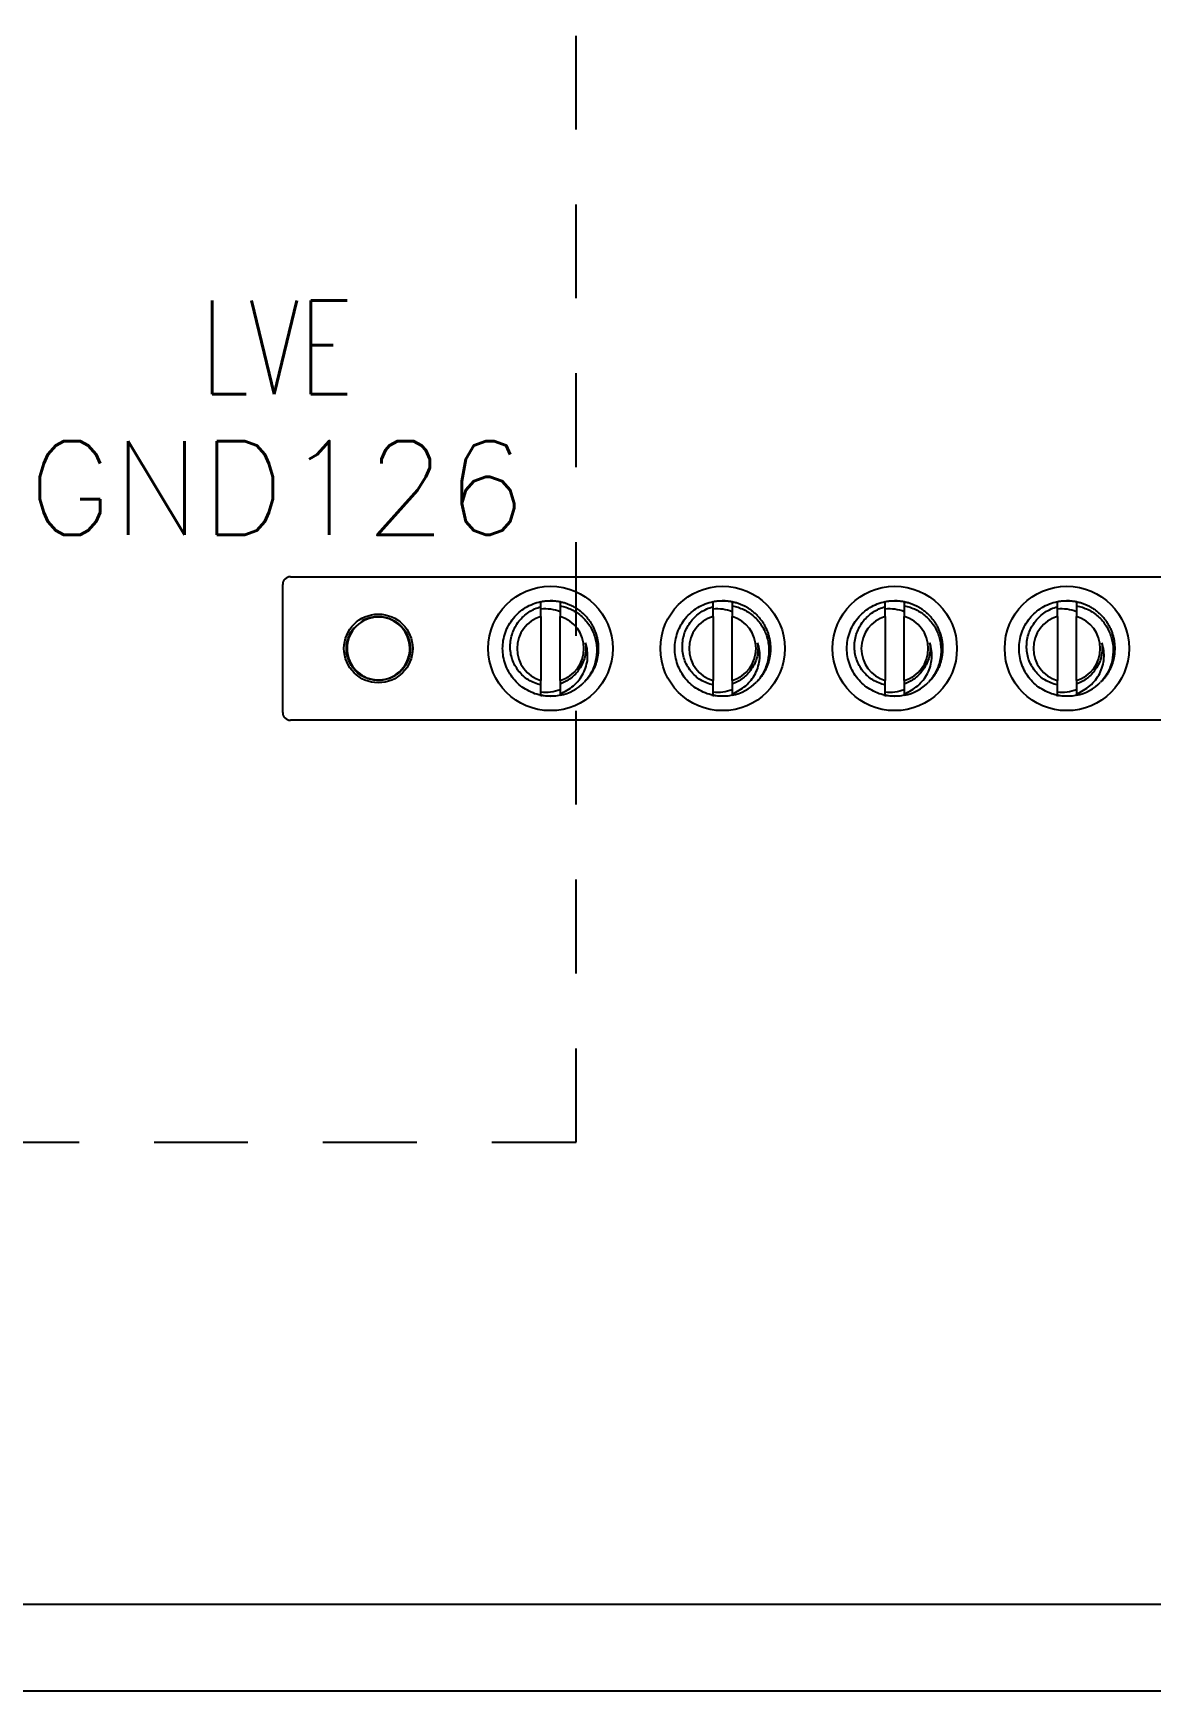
# Model space of a CAD drawing. Header units: inches. Extents: x 0 to 34.2, y 0 to 22.
# Drawn here: x 5.839 to 7.329, y -0.044 to 2.166 of the extents above; entities that cross this region are included whole.
import ezdxf
from ezdxf.enums import TextEntityAlignment as Align

# ---------------------------------------------------------------- set-up
doc = ezdxf.new("R2010")
doc.units = ezdxf.units.IN
doc.header["$MEASUREMENT"] = 0
doc.linetypes.add('HIDDEN2', pattern=[0.1875, 0.125, -0.0625])
doc.linetypes.add('SLD-Solid', pattern=[0])
for name, color, linetype in [('GRN_6AWG', 3, 'Continuous'), ('LOC', 8, 'Continuous'), ('SYMS', 7, 'Continuous'), ('TAGS', 1, 'Continuous')]:
    doc.layers.add(name, color=color, linetype=linetype)
doc.styles.add('Fields', font='simplex.shx', dxfattribs={"height": 0.185})
doc.styles.add('WD', font='romans.shx', dxfattribs={"height": 0.185})

# ---------------------------------------------------------------- blocks, each defined once
blk = doc.blocks.new('RG_Master_Ver_4_2_2')
at = {"color": 3}
blk.add_line((0.2474, 0.0716), (9.8753, 0.0716), dxfattribs=at)
blk.add_lwpolyline([(0, -0.044), (34.25, -0.044), (34.25, 21.956), (0, 21.956)], close=True, dxfattribs=at)
at = {"style": 'Fields'}
for tag, p in [('DESCRIPTION_3', (13.1158, 1.307)), ('DRN_3', (15.4724, 1.307)), ('CHK_3', (16.5293, 1.307)), ('APP_3', (17.5522, 1.307)), ('DATE_3', (18.8294, 1.307)), ('DRAWING_DESC', (32.2295, 1.2455)), ('CUSTOMER', (28.9966, 1.2135)), ('DESCRIPTION_2', (13.1158, 0.9513)), ('DRN_2', (15.4724, 0.9513)), ('CHK_2', (16.5293, 0.9513)), ('APP_2', (17.5522, 0.9513)), ('DATE_2', (18.8294, 0.9513)), ('DRAWING_#', (32.125, 0.8944)), ('SIZE', (30.7145, 0.8944)), ('REV', (33.5429, 0.8944)), ('PROJECT_#', (28.9813, 0.5809)), ('DESCRIPTION_1', (13.1158, 0.5956)), ('DRN_1', (15.4724, 0.5956)), ('CHK_1', (16.5293, 0.5956)), ('APP_1', (17.5522, 0.5956)), ('DATE_1', (18.8294, 0.5956)), ('DRN_BY', (30.875, 0.5245)), ('CHK_BY', (31.7615, 0.5245)), ('APP_BY', (32.75, 0.5245)), ('SCALE', (33.6518, 0.5245)), ('PROJECT_NAME', (29.021, 0.1759)), ('SHEETNUM', (32.7527, 0.1759)), ('TTL_SHTS', (33.5471, 0.1759))]:
    blk.add_attdef(tag, text='', height=0.125, dxfattribs=at).set_placement(p, align=Align.CENTER)
at = {"style": 'Fields', "flags": 9}
blk.add_attdef('WD_TB', (9.9529, 0.1939), '', height=0.0638, dxfattribs=at)
blk = doc.blocks.new('HDV1_GND_BAR9')
at = {"color": 7, "linetype": 'SLD-Solid', "lineweight": 25}
for p, q in [((0.0076, 0.0132), (0.0076, 0.184)), ((0.0178, 0.1942), (2.5469, 0.1942)), ((0.3518, 0.1544), (0.3518, 0.1611)), ((0.5813, 0.1544), (0.5813, 0.1611)), ((0.8107, 0.1544), (0.8107, 0.1611)), ((1.0402, 0.1544), (1.0402, 0.1611)), ((0.3518, 0.1414), (0.3518, 0.0559)), ((0.3773, 0.0559), (0.3773, 0.1414)), ((0.5813, 0.1414), (0.5813, 0.0559)), ((0.6068, 0.0559), (0.6068, 0.1414)), ((0.8107, 0.1414), (0.8107, 0.0559)), ((0.8362, 0.0559), (0.8362, 0.1414)), ((1.0402, 0.1414), (1.0402, 0.0559)), ((1.0657, 0.0559), (1.0657, 0.1414)), ((0.3643, 0.0349), (0.3646, 0.0349)), ((0.5938, 0.0349), (0.594, 0.0349)), ((0.8232, 0.0349), (0.8235, 0.0349)), ((1.0527, 0.0349), (1.0529, 0.0349)), ((2.5469, 0.003), (0.0178, 0.003))]:
    blk.add_line(p, q, dxfattribs=at)
at = {"color": 7, "linetype": 'SLD-Solid', "lineweight": 25, "flags": 128}
for points in [[(0.3679, 0.1623), (0.3674, 0.1623), (0.3646, 0.1624)], [(0.5974, 0.1623), (0.5968, 0.1623), (0.594, 0.1624)], [(0.8268, 0.1623), (0.8263, 0.1623), (0.8235, 0.1624)], [(1.0563, 0.1623), (1.0557, 0.1623), (1.0529, 0.1624)], [(0.3502, 0.0365), (0.352, 0.0361), (0.3533, 0.0359)], [(0.5796, 0.0365), (0.5815, 0.0361), (0.5828, 0.0359)], [(0.8091, 0.0365), (0.8109, 0.0361), (0.8123, 0.0359)], [(1.0386, 0.0365), (1.0404, 0.0361), (1.0417, 0.0359)]]:
    blk.add_lwpolyline(points, dxfattribs=at)
at = {"color": 7, "linetype": 'SLD-Solid', "lineweight": 25}
for centre, radius in [((0.3646, 0.0986), 0.0829), ((0.594, 0.0986), 0.0829), ((0.8235, 0.0986), 0.0829), ((1.0529, 0.0986), 0.0829), ((0.1351, 0.0986), 0.0458)]:
    blk.add_circle(centre, radius, dxfattribs=at)
for centre, radius, start, end in [((0.0178, 0.184), 0.0102, 90, 180), ((0.1352, 0.0986), 0.0418, 135.4941, 90.0886), ((0.1351, 0.0986), 0.0418, 90, 135), ((0.3646, 0.0986), 0.0446, 106.6015, 253.3985), ((0.3646, 0.0986), 0.0446, 286.6015, 73.3985), ((0.594, 0.0986), 0.0446, 106.6015, 253.3985), ((0.594, 0.0986), 0.0446, 286.6015, 73.3985), ((0.8235, 0.0986), 0.0446, 106.6015, 253.3985), ((0.8235, 0.0986), 0.0446, 286.6015, 73.3985), ((1.0529, 0.0986), 0.0446, 106.6015, 253.3985), ((1.0529, 0.0986), 0.0446, 286.6015, 73.3985), ((0.3646, 0.0986), 0.0637, 281.537, 315), ((0.594, 0.0986), 0.0637, 281.537, 315), ((0.8235, 0.0986), 0.0637, 281.537, 315), ((1.0529, 0.0986), 0.0637, 281.537, 315), ((0.0178, 0.0132), 0.0102, 180, 270)]:
    blk.add_arc(centre, radius, start, end, dxfattribs=at)
for points, knots in [([(0.3518, 0.0362), (0.3447, 0.0376), (0.3377, 0.0404), (0.3283, 0.0461), (0.3253, 0.0482), (0.3199, 0.053), (0.3175, 0.0555), (0.3107, 0.0639), (0.307, 0.0704), (0.302, 0.0842), (0.3008, 0.0915), (0.3008, 0.1057), (0.302, 0.113), (0.307, 0.1269), (0.3107, 0.1334), (0.3175, 0.1418), (0.3199, 0.1443), (0.3253, 0.149), (0.3283, 0.1512), (0.3377, 0.1569), (0.3447, 0.1596), (0.3518, 0.1611)], [0, 0, 0, 0, 0.125, 0.125, 0.1875, 0.1875, 0.25, 0.25, 0.375, 0.375, 0.5, 0.5, 0.625, 0.625, 0.75, 0.75, 0.8125, 0.8125, 0.875, 0.875, 1, 1, 1, 1]), ([(0.3518, 0.161), (0.3525, 0.1612), (0.3547, 0.1617), (0.3584, 0.1621), (0.363, 0.1624), (0.3677, 0.1623), (0.3725, 0.1619), (0.3757, 0.1614), (0.3774, 0.1611)], [0, 0, 0, 0, 0.0798626, 0.2610344, 0.4402345, 0.6181667, 0.8090426, 1, 1, 1, 1]), ([(0.3773, 0.1611), (0.3773, 0.1595), (0.3773, 0.1576), (0.3773, 0.1558), (0.3773, 0.1556)], [0, 0, 0, 0, 0.872154, 1, 1, 1, 1]), ([(0.3773, 0.1611), (0.3788, 0.1607), (0.3818, 0.1601), (0.3862, 0.1586), (0.3905, 0.1569), (0.3948, 0.1548), (0.399, 0.1523), (0.4031, 0.1495), (0.4069, 0.1464), (0.4104, 0.143), (0.4137, 0.1393), (0.4166, 0.1355), (0.4192, 0.1315), (0.4215, 0.1273), (0.4235, 0.123), (0.4251, 0.1186), (0.4265, 0.1139), (0.4275, 0.1092), (0.4281, 0.1043), (0.4283, 0.0994), (0.4282, 0.0945), (0.4277, 0.0896), (0.4268, 0.0848), (0.4256, 0.0801), (0.4241, 0.0756), (0.4222, 0.0713), (0.42, 0.0671), (0.4175, 0.0631), (0.4148, 0.0594), (0.4123, 0.0563), (0.4106, 0.0546), (0.4099, 0.0539)], [0, 0, 0, 0, 0.033723, 0.067593, 0.101521, 0.135415, 0.171985, 0.208298, 0.244248, 0.27976, 0.315461, 0.351583, 0.385934, 0.420475, 0.455112, 0.489748, 0.524288, 0.560708, 0.596805, 0.632474, 0.668007, 0.703985, 0.740318, 0.774807, 0.809423, 0.84407, 0.878652, 0.913074, 0.946884, 0.980361, 1, 1, 1, 1]), ([(0.3773, 0.1555), (0.3827, 0.1545), (0.3878, 0.1528), (0.3976, 0.148), (0.4021, 0.145), (0.4082, 0.1396), (0.4101, 0.1376), (0.4136, 0.1334), (0.4153, 0.1313), (0.4196, 0.1244), (0.422, 0.1194), (0.4244, 0.1117), (0.425, 0.109), (0.4259, 0.1037), (0.4262, 0.101), (0.4265, 0.0928), (0.4259, 0.0874), (0.4235, 0.0768), (0.4216, 0.0717), (0.4165, 0.0621), (0.4133, 0.0576), (0.4096, 0.0536)], [0, 0, 0, 0, 0.125, 0.125, 0.25, 0.25, 0.3125, 0.3125, 0.375, 0.375, 0.5, 0.5, 0.5625, 0.5625, 0.625, 0.625, 0.75, 0.75, 0.875, 0.875, 1, 1, 1, 1]), ([(0.5813, 0.0362), (0.5741, 0.0376), (0.5671, 0.0404), (0.5577, 0.0461), (0.5548, 0.0482), (0.5494, 0.053), (0.5469, 0.0555), (0.5401, 0.0639), (0.5364, 0.0704), (0.5315, 0.0842), (0.5303, 0.0915), (0.5303, 0.1057), (0.5315, 0.113), (0.5364, 0.1269), (0.5401, 0.1334), (0.5469, 0.1418), (0.5494, 0.1443), (0.5548, 0.149), (0.5577, 0.1512), (0.5671, 0.1569), (0.5741, 0.1596), (0.5813, 0.1611)], [0, 0, 0, 0, 0.125, 0.125, 0.1875, 0.1875, 0.25, 0.25, 0.375, 0.375, 0.5, 0.5, 0.625, 0.625, 0.75, 0.75, 0.8125, 0.8125, 0.875, 0.875, 1, 1, 1, 1]), ([(0.5813, 0.161), (0.5819, 0.1612), (0.5841, 0.1617), (0.5879, 0.1621), (0.5925, 0.1624), (0.5972, 0.1623), (0.602, 0.1619), (0.6052, 0.1614), (0.6068, 0.1611)], [0, 0, 0, 0, 0.079863, 0.261034, 0.440234, 0.618167, 0.809043, 1, 1, 1, 1]), ([(0.6068, 0.1611), (0.6068, 0.1595), (0.6068, 0.1576), (0.6068, 0.1558), (0.6068, 0.1556)], [0, 0, 0, 0, 0.872154, 1, 1, 1, 1]), ([(0.6068, 0.1611), (0.6083, 0.1607), (0.6113, 0.1601), (0.6157, 0.1586), (0.62, 0.1569), (0.6243, 0.1548), (0.6285, 0.1523), (0.6325, 0.1495), (0.6363, 0.1464), (0.6399, 0.143), (0.6431, 0.1393), (0.6461, 0.1355), (0.6487, 0.1315), (0.651, 0.1273), (0.653, 0.123), (0.6546, 0.1186), (0.6559, 0.1139), (0.6569, 0.1092), (0.6576, 0.1043), (0.6578, 0.0994), (0.6577, 0.0945), (0.6572, 0.0896), (0.6563, 0.0848), (0.6551, 0.0801), (0.6535, 0.0756), (0.6517, 0.0713), (0.6495, 0.0671), (0.647, 0.0631), (0.6443, 0.0594), (0.6417, 0.0563), (0.64, 0.0546), (0.6394, 0.0539)], [0, 0, 0, 0, 0.033723, 0.067593, 0.101521, 0.135415, 0.171985, 0.208298, 0.244248, 0.27976, 0.315461, 0.351583, 0.385934, 0.420475, 0.455112, 0.489748, 0.524288, 0.560708, 0.596805, 0.632474, 0.668007, 0.703985, 0.740318, 0.774807, 0.809423, 0.84407, 0.878652, 0.913074, 0.946884, 0.980361, 1, 1, 1, 1]), ([(0.6068, 0.1555), (0.6121, 0.1545), (0.6173, 0.1528), (0.6271, 0.148), (0.6316, 0.145), (0.6377, 0.1396), (0.6396, 0.1376), (0.6431, 0.1334), (0.6447, 0.1313), (0.6491, 0.1244), (0.6514, 0.1194), (0.6538, 0.1117), (0.6545, 0.109), (0.6554, 0.1037), (0.6556, 0.101), (0.6559, 0.0928), (0.6554, 0.0874), (0.6529, 0.0768), (0.6511, 0.0717), (0.646, 0.0621), (0.6428, 0.0576), (0.6391, 0.0536)], [0, 0, 0, 0, 0.125, 0.125, 0.25, 0.25, 0.3125, 0.3125, 0.375, 0.375, 0.5, 0.5, 0.5625, 0.5625, 0.625, 0.625, 0.75, 0.75, 0.875, 0.875, 1, 1, 1, 1]), ([(0.8107, 0.0362), (0.8036, 0.0376), (0.7966, 0.0404), (0.7872, 0.0461), (0.7843, 0.0482), (0.7789, 0.053), (0.7764, 0.0555), (0.7696, 0.0639), (0.7659, 0.0704), (0.7609, 0.0842), (0.7597, 0.0915), (0.7597, 0.1057), (0.7609, 0.113), (0.7659, 0.1269), (0.7696, 0.1334), (0.7764, 0.1418), (0.7789, 0.1443), (0.7843, 0.149), (0.7872, 0.1512), (0.7966, 0.1569), (0.8036, 0.1596), (0.8107, 0.1611)], [0, 0, 0, 0, 0.125, 0.125, 0.1875, 0.1875, 0.25, 0.25, 0.375, 0.375, 0.5, 0.5, 0.625, 0.625, 0.75, 0.75, 0.8125, 0.8125, 0.875, 0.875, 1, 1, 1, 1]), ([(0.8107, 0.161), (0.8114, 0.1612), (0.8136, 0.1617), (0.8173, 0.1621), (0.8219, 0.1624), (0.8266, 0.1623), (0.8314, 0.1619), (0.8347, 0.1614), (0.8363, 0.1611)], [0, 0, 0, 0, 0.079863, 0.261034, 0.440234, 0.618167, 0.809043, 1, 1, 1, 1]), ([(0.8362, 0.1611), (0.8362, 0.1595), (0.8362, 0.1576), (0.8362, 0.1558), (0.8362, 0.1556)], [0, 0, 0, 0, 0.872154, 1, 1, 1, 1]), ([(0.8362, 0.1611), (0.8377, 0.1607), (0.8407, 0.1601), (0.8451, 0.1586), (0.8494, 0.1569), (0.8537, 0.1548), (0.8579, 0.1523), (0.862, 0.1495), (0.8658, 0.1464), (0.8693, 0.143), (0.8726, 0.1393), (0.8755, 0.1355), (0.8782, 0.1315), (0.8804, 0.1273), (0.8824, 0.123), (0.8841, 0.1186), (0.8854, 0.1139), (0.8864, 0.1092), (0.887, 0.1043), (0.8873, 0.0994), (0.8871, 0.0945), (0.8866, 0.0896), (0.8857, 0.0848), (0.8845, 0.0801), (0.883, 0.0756), (0.8811, 0.0713), (0.8789, 0.0671), (0.8765, 0.0631), (0.8737, 0.0594), (0.8712, 0.0563), (0.8695, 0.0546), (0.8689, 0.0539)], [0, 0, 0, 0, 0.033723, 0.067593, 0.101521, 0.135415, 0.171985, 0.208298, 0.244248, 0.27976, 0.315461, 0.351583, 0.385934, 0.420475, 0.455112, 0.489748, 0.524288, 0.560708, 0.596805, 0.632474, 0.668007, 0.703985, 0.740318, 0.774807, 0.809423, 0.84407, 0.878652, 0.913074, 0.946884, 0.980361, 1, 1, 1, 1]), ([(0.8362, 0.1555), (0.8416, 0.1545), (0.8467, 0.1528), (0.8565, 0.148), (0.8611, 0.145), (0.8671, 0.1396), (0.869, 0.1376), (0.8726, 0.1334), (0.8742, 0.1313), (0.8785, 0.1244), (0.8809, 0.1194), (0.8833, 0.1117), (0.8839, 0.109), (0.8848, 0.1037), (0.8851, 0.101), (0.8854, 0.0928), (0.8849, 0.0874), (0.8824, 0.0768), (0.8805, 0.0717), (0.8754, 0.0621), (0.8723, 0.0576), (0.8685, 0.0536)], [0, 0, 0, 0, 0.125, 0.125, 0.25, 0.25, 0.3125, 0.3125, 0.375, 0.375, 0.5, 0.5, 0.5625, 0.5625, 0.625, 0.625, 0.75, 0.75, 0.875, 0.875, 1, 1, 1, 1]), ([(1.0402, 0.0362), (1.033, 0.0376), (1.026, 0.0404), (1.0167, 0.0461), (1.0137, 0.0482), (1.0083, 0.053), (1.0059, 0.0555), (0.999, 0.0639), (0.9953, 0.0704), (0.9904, 0.0842), (0.9892, 0.0915), (0.9892, 0.1057), (0.9904, 0.113), (0.9953, 0.1269), (0.999, 0.1334), (1.0059, 0.1418), (1.0083, 0.1443), (1.0137, 0.149), (1.0167, 0.1512), (1.026, 0.1569), (1.033, 0.1596), (1.0402, 0.1611)], [0, 0, 0, 0, 0.125, 0.125, 0.1875, 0.1875, 0.25, 0.25, 0.375, 0.375, 0.5, 0.5, 0.625, 0.625, 0.75, 0.75, 0.8125, 0.8125, 0.875, 0.875, 1, 1, 1, 1]), ([(1.0402, 0.161), (1.0408, 0.1612), (1.043, 0.1617), (1.0468, 0.1621), (1.0514, 0.1624), (1.0561, 0.1623), (1.0609, 0.1619), (1.0641, 0.1614), (1.0657, 0.1611)], [0, 0, 0, 0, 0.079863, 0.261034, 0.440234, 0.618167, 0.809043, 1, 1, 1, 1]), ([(1.0657, 0.1611), (1.0657, 0.1595), (1.0657, 0.1576), (1.0657, 0.1558), (1.0657, 0.1556)], [0, 0, 0, 0, 0.872154, 1, 1, 1, 1]), ([(1.0657, 0.1611), (1.0672, 0.1607), (1.0702, 0.1601), (1.0746, 0.1586), (1.0789, 0.1569), (1.0832, 0.1548), (1.0874, 0.1523), (1.0914, 0.1495), (1.0952, 0.1464), (1.0988, 0.143), (1.1021, 0.1393), (1.105, 0.1355), (1.1076, 0.1315), (1.1099, 0.1273), (1.1119, 0.123), (1.1135, 0.1186), (1.1149, 0.1139), (1.1158, 0.1092), (1.1165, 0.1043), (1.1167, 0.0994), (1.1166, 0.0945), (1.1161, 0.0896), (1.1152, 0.0848), (1.114, 0.0801), (1.1124, 0.0756), (1.1106, 0.0713), (1.1084, 0.0671), (1.1059, 0.0631), (1.1032, 0.0594), (1.1007, 0.0563), (1.0989, 0.0546), (1.0983, 0.0539)], [0, 0, 0, 0, 0.033723, 0.067593, 0.101521, 0.135415, 0.171985, 0.208298, 0.244248, 0.27976, 0.315461, 0.351583, 0.385934, 0.420475, 0.455112, 0.489748, 0.524288, 0.560708, 0.596805, 0.632474, 0.668007, 0.703985, 0.740318, 0.774807, 0.809423, 0.84407, 0.878652, 0.913074, 0.946884, 0.980361, 1, 1, 1, 1]), ([(1.0657, 0.1555), (1.071, 0.1545), (1.0762, 0.1528), (1.086, 0.148), (1.0905, 0.145), (1.0966, 0.1396), (1.0985, 0.1376), (1.102, 0.1334), (1.1036, 0.1313), (1.108, 0.1244), (1.1103, 0.1194), (1.1127, 0.1117), (1.1134, 0.109), (1.1143, 0.1037), (1.1146, 0.101), (1.1148, 0.0928), (1.1143, 0.0874), (1.1119, 0.0768), (1.11, 0.0717), (1.1049, 0.0621), (1.1017, 0.0576), (1.098, 0.0536)], [0, 0, 0, 0, 0.125, 0.125, 0.25, 0.25, 0.3125, 0.3125, 0.375, 0.375, 0.5, 0.5, 0.5625, 0.5625, 0.625, 0.625, 0.75, 0.75, 0.875, 0.875, 1, 1, 1, 1]), ([(0.1134, 0.1354), (0.118, 0.1381), (0.1229, 0.1399), (0.1307, 0.1412), (0.1333, 0.1413), (0.1385, 0.1412), (0.1411, 0.141), (0.1462, 0.1399), (0.1487, 0.1392), (0.1536, 0.1372), (0.1559, 0.136), (0.1603, 0.1331), (0.1624, 0.1315), (0.1662, 0.128), (0.168, 0.126), (0.1726, 0.1197), (0.1749, 0.1149), (0.1776, 0.1048), (0.1781, 0.0995), (0.177, 0.0891), (0.1755, 0.084), (0.172, 0.077), (0.1706, 0.0748), (0.1674, 0.0706), (0.1656, 0.0687), (0.1617, 0.0652), (0.1596, 0.0636), (0.1552, 0.0609), (0.1528, 0.0597), (0.1479, 0.0578), (0.1454, 0.0571), (0.1403, 0.0562), (0.1377, 0.0559), (0.1324, 0.056), (0.1298, 0.0562), (0.1247, 0.0572), (0.1222, 0.0579), (0.1148, 0.0607), (0.1103, 0.0635), (0.1045, 0.0688), (0.1027, 0.0707), (0.0996, 0.0749), (0.0981, 0.0771), (0.0958, 0.0818), (0.0948, 0.0842), (0.0934, 0.0892), (0.0929, 0.0918), (0.0924, 0.097), (0.0924, 0.0996), (0.0928, 0.1049), (0.0933, 0.1075), (0.0953, 0.115), (0.0977, 0.1198), (0.1008, 0.124)], [0, 0, 0, 0, 0.0625, 0.0625, 0.09375, 0.09375, 0.125, 0.125, 0.15625, 0.15625, 0.1875, 0.1875, 0.21875, 0.21875, 0.25, 0.25, 0.3125, 0.3125, 0.375, 0.375, 0.4375, 0.4375, 0.46875, 0.46875, 0.5, 0.5, 0.53125, 0.53125, 0.5625, 0.5625, 0.59375, 0.59375, 0.625, 0.625, 0.65625, 0.65625, 0.6875, 0.6875, 0.75, 0.75, 0.78125, 0.78125, 0.8125, 0.8125, 0.84375, 0.84375, 0.875, 0.875, 0.90625, 0.90625, 0.9375, 0.9375, 1, 1, 1, 1]), ([(0.1351, 0.1404), (0.1313, 0.1406), (0.1276, 0.1402), (0.1203, 0.1385), (0.1167, 0.1372), (0.1134, 0.1354)], [0, 0, 0, 0, 0.5, 0.5, 1, 1, 1, 1]), ([(0.3518, 0.05), (0.3489, 0.0506), (0.3461, 0.0515), (0.3405, 0.0537), (0.3378, 0.0551), (0.3328, 0.0582), (0.3304, 0.06), (0.326, 0.064), (0.3239, 0.0662), (0.3203, 0.0709), (0.3186, 0.0734), (0.3158, 0.0786), (0.3146, 0.0814), (0.3127, 0.087), (0.312, 0.0899), (0.311, 0.0958), (0.3108, 0.0988), (0.3109, 0.1047), (0.3112, 0.1077), (0.3122, 0.1135), (0.313, 0.1165), (0.315, 0.1221), (0.3162, 0.1248), (0.319, 0.13), (0.3207, 0.1325), (0.3244, 0.1372), (0.3264, 0.1393), (0.3308, 0.1434), (0.3331, 0.1453), (0.3406, 0.1502), (0.346, 0.1527), (0.3518, 0.1543)], [0, 0, 0, 0, 0.0625, 0.0625, 0.125, 0.125, 0.1875, 0.1875, 0.25, 0.25, 0.3125, 0.3125, 0.375, 0.375, 0.4375, 0.4375, 0.5, 0.5, 0.5625, 0.5625, 0.625, 0.625, 0.6875, 0.6875, 0.75, 0.75, 0.8125, 0.8125, 0.875, 0.875, 1, 1, 1, 1]), ([(0.3518, 0.1514), (0.3561, 0.1519), (0.3605, 0.1519), (0.369, 0.1507), (0.3733, 0.1496), (0.3773, 0.1479)], [0, 0, 0, 0, 0.5, 0.5, 1, 1, 1, 1]), ([(0.5813, 0.05), (0.5783, 0.0506), (0.5755, 0.0515), (0.57, 0.0537), (0.5673, 0.0551), (0.5622, 0.0582), (0.5599, 0.06), (0.5555, 0.064), (0.5534, 0.0662), (0.5497, 0.0709), (0.5481, 0.0734), (0.5452, 0.0786), (0.544, 0.0814), (0.5421, 0.087), (0.5414, 0.0899), (0.5405, 0.0958), (0.5403, 0.0988), (0.5404, 0.1047), (0.5406, 0.1077), (0.5417, 0.1135), (0.5424, 0.1165), (0.5444, 0.1221), (0.5456, 0.1248), (0.5485, 0.13), (0.5502, 0.1325), (0.5538, 0.1372), (0.5558, 0.1393), (0.5602, 0.1434), (0.5626, 0.1453), (0.57, 0.1502), (0.5755, 0.1527), (0.5813, 0.1543)], [0, 0, 0, 0, 0.0625, 0.0625, 0.125, 0.125, 0.1875, 0.1875, 0.25, 0.25, 0.3125, 0.3125, 0.375, 0.375, 0.4375, 0.4375, 0.5, 0.5, 0.5625, 0.5625, 0.625, 0.625, 0.6875, 0.6875, 0.75, 0.75, 0.8125, 0.8125, 0.875, 0.875, 1, 1, 1, 1]), ([(0.5813, 0.1514), (0.5856, 0.1519), (0.5899, 0.1519), (0.5985, 0.1507), (0.6027, 0.1496), (0.6068, 0.1479)], [0, 0, 0, 0, 0.5, 0.5, 1, 1, 1, 1]), ([(0.8107, 0.05), (0.8078, 0.0506), (0.805, 0.0515), (0.7994, 0.0537), (0.7967, 0.0551), (0.7917, 0.0582), (0.7893, 0.06), (0.7849, 0.064), (0.7828, 0.0662), (0.7792, 0.0709), (0.7775, 0.0734), (0.7747, 0.0786), (0.7735, 0.0814), (0.7716, 0.087), (0.7709, 0.0899), (0.77, 0.0958), (0.7697, 0.0988), (0.7698, 0.1047), (0.7701, 0.1077), (0.7711, 0.1135), (0.7719, 0.1165), (0.7739, 0.1221), (0.7751, 0.1248), (0.7779, 0.13), (0.7796, 0.1325), (0.7833, 0.1372), (0.7853, 0.1393), (0.7897, 0.1434), (0.792, 0.1453), (0.7995, 0.1502), (0.8049, 0.1527), (0.8107, 0.1543)], [0, 0, 0, 0, 0.0625, 0.0625, 0.125, 0.125, 0.1875, 0.1875, 0.25, 0.25, 0.3125, 0.3125, 0.375, 0.375, 0.4375, 0.4375, 0.5, 0.5, 0.5625, 0.5625, 0.625, 0.625, 0.6875, 0.6875, 0.75, 0.75, 0.8125, 0.8125, 0.875, 0.875, 1, 1, 1, 1]), ([(0.8107, 0.1514), (0.8151, 0.1519), (0.8194, 0.1519), (0.8279, 0.1507), (0.8322, 0.1496), (0.8362, 0.1479)], [0, 0, 0, 0, 0.5, 0.5, 1, 1, 1, 1]), ([(1.0402, 0.05), (1.0373, 0.0506), (1.0344, 0.0515), (1.0289, 0.0537), (1.0262, 0.0551), (1.0212, 0.0582), (1.0188, 0.06), (1.0144, 0.064), (1.0123, 0.0662), (1.0086, 0.0709), (1.007, 0.0734), (1.0042, 0.0786), (1.0029, 0.0814), (1.001, 0.087), (1.0003, 0.0899), (0.9994, 0.0958), (0.9992, 0.0988), (0.9993, 0.1047), (0.9995, 0.1077), (1.0006, 0.1135), (1.0013, 0.1165), (1.0033, 0.1221), (1.0045, 0.1248), (1.0074, 0.13), (1.0091, 0.1325), (1.0127, 0.1372), (1.0148, 0.1393), (1.0191, 0.1434), (1.0215, 0.1453), (1.0289, 0.1502), (1.0344, 0.1527), (1.0402, 0.1543)], [0, 0, 0, 0, 0.0625, 0.0625, 0.125, 0.125, 0.1875, 0.1875, 0.25, 0.25, 0.3125, 0.3125, 0.375, 0.375, 0.4375, 0.4375, 0.5, 0.5, 0.5625, 0.5625, 0.625, 0.625, 0.6875, 0.6875, 0.75, 0.75, 0.8125, 0.8125, 0.875, 0.875, 1, 1, 1, 1]), ([(1.0402, 0.1514), (1.0445, 0.1519), (1.0488, 0.1519), (1.0574, 0.1507), (1.0616, 0.1496), (1.0657, 0.1479)], [0, 0, 0, 0, 0.5, 0.5, 1, 1, 1, 1]), ([(0.3773, 0.0382), (0.3806, 0.0394), (0.3837, 0.041), (0.3897, 0.0446), (0.3926, 0.0466), (0.3979, 0.0513), (0.4003, 0.0538), (0.4047, 0.0593), (0.4066, 0.0622), (0.4099, 0.0685), (0.4112, 0.0717), (0.4131, 0.0784), (0.4137, 0.0819), (0.4142, 0.0889), (0.4141, 0.0923), (0.4132, 0.0993), (0.4124, 0.1028), (0.4111, 0.1061)], [0, 0, 0, 0, 0.125, 0.125, 0.25, 0.25, 0.375, 0.375, 0.5, 0.5, 0.625, 0.625, 0.75, 0.75, 0.875, 0.875, 1, 1, 1, 1]), ([(0.4111, 0.1061), (0.4116, 0.103), (0.4118, 0.0999), (0.4116, 0.0937), (0.4112, 0.0906), (0.4097, 0.0847), (0.4087, 0.0817), (0.4061, 0.0761), (0.4046, 0.0735), (0.4027, 0.0709)], [0, 0, 0, 0, 0.25, 0.25, 0.5, 0.5, 0.75, 0.75, 1, 1, 1, 1]), ([(0.6068, 0.0382), (0.6101, 0.0394), (0.6132, 0.041), (0.6192, 0.0446), (0.6221, 0.0466), (0.6274, 0.0513), (0.6298, 0.0538), (0.6341, 0.0593), (0.6361, 0.0622), (0.6393, 0.0685), (0.6406, 0.0717), (0.6425, 0.0784), (0.6432, 0.0819), (0.6437, 0.0889), (0.6436, 0.0923), (0.6427, 0.0993), (0.6418, 0.1028), (0.6406, 0.1061)], [0, 0, 0, 0, 0.125, 0.125, 0.25, 0.25, 0.375, 0.375, 0.5, 0.5, 0.625, 0.625, 0.75, 0.75, 0.875, 0.875, 1, 1, 1, 1]), ([(0.6406, 0.1061), (0.6411, 0.103), (0.6413, 0.0999), (0.641, 0.0937), (0.6406, 0.0906), (0.6392, 0.0847), (0.6382, 0.0817), (0.6356, 0.0761), (0.634, 0.0735), (0.6322, 0.0709)], [0, 0, 0, 0, 0.25, 0.25, 0.5, 0.5, 0.75, 0.75, 1, 1, 1, 1]), ([(0.8362, 0.0382), (0.8395, 0.0394), (0.8427, 0.041), (0.8486, 0.0446), (0.8515, 0.0466), (0.8568, 0.0513), (0.8592, 0.0538), (0.8636, 0.0593), (0.8656, 0.0622), (0.8688, 0.0685), (0.8701, 0.0717), (0.872, 0.0784), (0.8726, 0.0819), (0.8731, 0.0889), (0.873, 0.0923), (0.8721, 0.0993), (0.8713, 0.1028), (0.8701, 0.1061)], [0, 0, 0, 0, 0.125, 0.125, 0.25, 0.25, 0.375, 0.375, 0.5, 0.5, 0.625, 0.625, 0.75, 0.75, 0.875, 0.875, 1, 1, 1, 1]), ([(0.8701, 0.1061), (0.8705, 0.103), (0.8707, 0.0999), (0.8705, 0.0937), (0.8701, 0.0906), (0.8686, 0.0847), (0.8676, 0.0817), (0.865, 0.0761), (0.8635, 0.0735), (0.8617, 0.0709)], [0, 0, 0, 0, 0.25, 0.25, 0.5, 0.5, 0.75, 0.75, 1, 1, 1, 1]), ([(1.0657, 0.0382), (1.069, 0.0394), (1.0721, 0.041), (1.0781, 0.0446), (1.081, 0.0466), (1.0863, 0.0513), (1.0887, 0.0538), (1.093, 0.0593), (1.095, 0.0622), (1.0983, 0.0685), (1.0995, 0.0717), (1.1014, 0.0784), (1.1021, 0.0819), (1.1026, 0.0889), (1.1025, 0.0923), (1.1016, 0.0993), (1.1007, 0.1028), (1.0995, 0.1061)], [0, 0, 0, 0, 0.125, 0.125, 0.25, 0.25, 0.375, 0.375, 0.5, 0.5, 0.625, 0.625, 0.75, 0.75, 0.875, 0.875, 1, 1, 1, 1]), ([(1.0995, 0.1061), (1.1, 0.103), (1.1002, 0.0999), (1.0999, 0.0937), (1.0995, 0.0906), (1.0981, 0.0847), (1.0971, 0.0817), (1.0945, 0.0761), (1.0929, 0.0735), (1.0911, 0.0709)], [0, 0, 0, 0, 0.25, 0.25, 0.5, 0.5, 0.75, 0.75, 1, 1, 1, 1]), ([(0.4027, 0.0709), (0.3998, 0.0663), (0.3961, 0.0623), (0.3873, 0.0556), (0.3825, 0.0531), (0.3773, 0.0514)], [0, 0, 0, 0, 0.5, 0.5, 1, 1, 1, 1]), ([(0.6322, 0.0709), (0.6292, 0.0663), (0.6255, 0.0623), (0.6168, 0.0556), (0.612, 0.0531), (0.6068, 0.0514)], [0, 0, 0, 0, 0.5, 0.5, 1, 1, 1, 1]), ([(0.8617, 0.0709), (0.8587, 0.0663), (0.855, 0.0623), (0.8462, 0.0556), (0.8414, 0.0531), (0.8362, 0.0514)], [0, 0, 0, 0, 0.5, 0.5, 1, 1, 1, 1]), ([(1.0911, 0.0709), (1.0881, 0.0663), (1.0844, 0.0623), (1.0757, 0.0556), (1.0709, 0.0531), (1.0657, 0.0514)], [0, 0, 0, 0, 0.5, 0.5, 1, 1, 1, 1]), ([(0.3518, 0.0362), (0.3518, 0.0378), (0.3518, 0.041), (0.3518, 0.0454), (0.3518, 0.0484), (0.3518, 0.0498), (0.3518, 0.0499)], [0, 0, 0, 0, 0.351256, 0.702512, 0.970015, 1, 1, 1, 1]), ([(0.3773, 0.0513), (0.3773, 0.0504), (0.3773, 0.0494), (0.3773, 0.0484), (0.3773, 0.0469), (0.3773, 0.0453), (0.3773, 0.0437), (0.3773, 0.0418), (0.3773, 0.04), (0.3773, 0.0382)], [0.0001078695, 0.0001078695, 0.0001078695, 0.0001078695, 0.0002740643, 0.0002740643, 0.0002740643, 0.0005481286, 0.0005481286, 0.0005481286, 0.0008648953, 0.0008648953, 0.0008648953, 0.0008648953]), ([(0.5813, 0.0362), (0.5813, 0.0378), (0.5813, 0.041), (0.5813, 0.0454), (0.5813, 0.0484), (0.5813, 0.0498), (0.5813, 0.0499)], [0, 0, 0, 0, 0.351256, 0.702512, 0.970015, 1, 1, 1, 1]), ([(0.6068, 0.0513), (0.6068, 0.0504), (0.6068, 0.0494), (0.6068, 0.0484), (0.6068, 0.0469), (0.6068, 0.0453), (0.6068, 0.0437), (0.6068, 0.0418), (0.6068, 0.04), (0.6068, 0.0382)], [0.0001078695, 0.0001078695, 0.0001078695, 0.0001078695, 0.0002740643, 0.0002740643, 0.0002740643, 0.0005481286, 0.0005481286, 0.0005481286, 0.0008648953, 0.0008648953, 0.0008648953, 0.0008648953]), ([(0.8107, 0.0362), (0.8107, 0.0378), (0.8107, 0.041), (0.8107, 0.0454), (0.8107, 0.0484), (0.8107, 0.0498), (0.8107, 0.0499)], [0, 0, 0, 0, 0.351256, 0.702512, 0.970015, 1, 1, 1, 1]), ([(0.8362, 0.0513), (0.8362, 0.0504), (0.8362, 0.0494), (0.8362, 0.0484), (0.8362, 0.0469), (0.8362, 0.0453), (0.8362, 0.0437), (0.8362, 0.0418), (0.8362, 0.04), (0.8362, 0.0382)], [0.0001078695, 0.0001078695, 0.0001078695, 0.0001078695, 0.0002740643, 0.0002740643, 0.0002740643, 0.0005481286, 0.0005481286, 0.0005481286, 0.0008648953, 0.0008648953, 0.0008648953, 0.0008648953]), ([(1.0402, 0.0362), (1.0402, 0.0378), (1.0402, 0.041), (1.0402, 0.0454), (1.0402, 0.0484), (1.0402, 0.0498), (1.0402, 0.0499)], [0, 0, 0, 0, 0.351256, 0.702512, 0.970015, 1, 1, 1, 1]), ([(1.0657, 0.0513), (1.0657, 0.0504), (1.0657, 0.0494), (1.0657, 0.0484), (1.0657, 0.0469), (1.0657, 0.0453), (1.0657, 0.0437), (1.0657, 0.0418), (1.0657, 0.04), (1.0657, 0.0382)], [0.0001078695, 0.0001078695, 0.0001078695, 0.0001078695, 0.0002740643, 0.0002740643, 0.0002740643, 0.0005481286, 0.0005481286, 0.0005481286, 0.0008648953, 0.0008648953, 0.0008648953, 0.0008648953]), ([(0.3773, 0.0434), (0.3732, 0.0419), (0.369, 0.0409), (0.3605, 0.0399), (0.3561, 0.0399), (0.3518, 0.0403)], [0, 0, 0, 0, 0.5, 0.5, 1, 1, 1, 1]), ([(0.3773, 0.0362), (0.3761, 0.036), (0.3734, 0.0354), (0.3693, 0.035), (0.3649, 0.0348), (0.3605, 0.035), (0.3562, 0.0354), (0.3533, 0.0359), (0.3518, 0.0362)], [0, 0, 0, 0, 0.144028, 0.315854, 0.485778, 0.655359, 0.826889, 1, 1, 1, 1]), ([(0.6068, 0.0434), (0.6027, 0.0419), (0.5985, 0.0409), (0.59, 0.0399), (0.5856, 0.0399), (0.5813, 0.0403)], [0, 0, 0, 0, 0.5, 0.5, 1, 1, 1, 1]), ([(0.6068, 0.0362), (0.6055, 0.036), (0.6029, 0.0354), (0.5988, 0.035), (0.5944, 0.0348), (0.59, 0.035), (0.5856, 0.0354), (0.5827, 0.0359), (0.5813, 0.0362)], [0, 0, 0, 0, 0.144028, 0.315854, 0.485778, 0.655359, 0.826889, 1, 1, 1, 1]), ([(0.8362, 0.0434), (0.8321, 0.0419), (0.828, 0.0409), (0.8194, 0.0399), (0.815, 0.0399), (0.8107, 0.0403)], [0, 0, 0, 0, 0.5, 0.5, 1, 1, 1, 1]), ([(0.8362, 0.0362), (0.835, 0.036), (0.8323, 0.0354), (0.8282, 0.035), (0.8238, 0.0348), (0.8195, 0.035), (0.8151, 0.0354), (0.8122, 0.0359), (0.8107, 0.0362)], [0, 0, 0, 0, 0.144028, 0.315854, 0.485778, 0.655359, 0.826889, 1, 1, 1, 1]), ([(1.0657, 0.0434), (1.0616, 0.0419), (1.0574, 0.0409), (1.0489, 0.0399), (1.0445, 0.0399), (1.0402, 0.0403)], [0, 0, 0, 0, 0.5, 0.5, 1, 1, 1, 1]), ([(1.0657, 0.0362), (1.0645, 0.036), (1.0618, 0.0354), (1.0577, 0.035), (1.0533, 0.0348), (1.0489, 0.035), (1.0445, 0.0354), (1.0416, 0.0359), (1.0402, 0.0362)], [0, 0, 0, 0, 0.144028, 0.315854, 0.485778, 0.655359, 0.826889, 1, 1, 1, 1])]:
    blk.add_open_spline(points, degree=3, knots=knots, dxfattribs=at)
for points in [[(0.3773, 0.1555), (0.3773, 0.1508), (0.3773, 0.1461), (0.3773, 0.1414)], [(0.6068, 0.1555), (0.6068, 0.1508), (0.6068, 0.1461), (0.6068, 0.1414)], [(0.8362, 0.1555), (0.8362, 0.1508), (0.8362, 0.1461), (0.8362, 0.1414)], [(1.0657, 0.1555), (1.0657, 0.1508), (1.0657, 0.1461), (1.0657, 0.1414)], [(0.3518, 0.1414), (0.3518, 0.1457), (0.3518, 0.15), (0.3518, 0.1543)], [(0.5813, 0.1414), (0.5813, 0.1457), (0.5813, 0.15), (0.5813, 0.1543)], [(0.8107, 0.1414), (0.8107, 0.1457), (0.8107, 0.15), (0.8107, 0.1543)], [(1.0402, 0.1414), (1.0402, 0.1457), (1.0402, 0.15), (1.0402, 0.1543)], [(0.1008, 0.124), (0.1023, 0.1255), (0.1039, 0.1269), (0.1055, 0.1282)], [(0.3518, 0.05), (0.3518, 0.052), (0.3518, 0.0539), (0.3518, 0.0559)], [(0.3773, 0.0559), (0.3773, 0.0544), (0.3773, 0.0529), (0.3773, 0.0514)], [(0.5813, 0.05), (0.5813, 0.052), (0.5813, 0.0539), (0.5813, 0.0559)], [(0.6068, 0.0559), (0.6068, 0.0544), (0.6068, 0.0529), (0.6068, 0.0514)], [(0.8107, 0.05), (0.8107, 0.052), (0.8107, 0.0539), (0.8107, 0.0559)], [(0.8362, 0.0559), (0.8362, 0.0544), (0.8362, 0.0529), (0.8362, 0.0514)], [(1.0402, 0.05), (1.0402, 0.052), (1.0402, 0.0539), (1.0402, 0.0559)], [(1.0657, 0.0559), (1.0657, 0.0544), (1.0657, 0.0529), (1.0657, 0.0514)], [(0.3773, 0.0382), (0.3773, 0.0375), (0.3773, 0.0368), (0.3773, 0.0362)], [(0.6068, 0.0382), (0.6068, 0.0375), (0.6068, 0.0368), (0.6068, 0.0362)], [(0.8362, 0.0382), (0.8362, 0.0375), (0.8362, 0.0368), (0.8362, 0.0362)], [(1.0657, 0.0382), (1.0657, 0.0375), (1.0657, 0.0368), (1.0657, 0.0362)]]:
    blk.add_open_spline(points, degree=3, dxfattribs=at)
at = {"style": 'WD', "width": 0.7}
for tag, p in [('INST', (0, 1.0446)), ('LOC', (0, 0.875)), ('DESC1', (0, 0.7188)), ('DESC2', (0, 0.5625)), ('DESC3', (0, 0.4146)), ('XREF', (1.1875, -0.1875))]:
    blk.add_attdef(tag, text='', height=0.125, dxfattribs=at).set_placement(p, align=Align.CENTER)
at = {"style": 'WD'}
blk.add_attdef('TAG1', text='', height=0.125, dxfattribs=at).set_placement((0, 0.25), align=Align.CENTER)
for tag, p, height, flags in [('FAMILY', (2.4547, 0.3398), 0.01, 9), ('X0TERM01', (0.362, 0.0942), 0.005, 1), ('X0TERM02', (0.5942, 0.0917), 0.005, 1), ('X0TERM03', (0.8239, 0.0966), 0.005, 1), ('X0TERM04', (1.0487, 0.0966), 0.005, 1), ('X0TERM05', (1.2784, 0.0966), 0.005, 1), ('X0TERM06', (1.5105, 0.099), 0.005, 1), ('X0TERM07', (1.7427, 0.099), 0.005, 1), ('X0TERM08', (1.9724, 0.0966), 0.005, 1), ('X0TERM09', (2.1923, 0.0966), 0.005, 1)]:
    blk.add_attdef(tag, p, '', height=height, dxfattribs=dict(at, flags=flags))
at = {"style": 'WD', "flags": 9}
for tag, p in [('CAT', (2.4797, 0.2957)), ('ASSYCODE', (2.48, 0.2589)), ('MFG', (2.4778, 0.2762))]:
    blk.add_attdef(tag, text='', height=0.01, dxfattribs=at).set_placement(p, align=Align.CENTER)
at = {"style": 'WD', "width": 0.8}
for tag, p in [('TERM01', (0.4245, 0.0942)), ('TERM03', (0.8864, 0.0966)), ('TERM04', (1.1112, 0.0966)), ('TERM05', (1.3409, 0.0966)), ('TERM06', (1.573, 0.099)), ('TERM07', (1.8052, 0.099)), ('TERM08', (2.0349, 0.0966)), ('TERM09', (2.2548, 0.0966)), ('TERM02', (0.6567, 0.0917))]:
    blk.add_attdef(tag, text='', height=0.125, dxfattribs=at).set_placement(p, align=Align.MIDDLE_LEFT)

msp = doc.modelspace()

# ---------------------------------------------------------------- linework, layer by layer
at = {"layer": 'GRN_6AWG', "linetype": 'HIDDEN2'}
for p, q in [((6.5625, 0.6875), (6.5625, 2.3125)), ((1.5, 0.6875), (6.5625, 0.6875))]:
    msp.add_line(p, q, dxfattribs=at)

# ---------------------------------------------------------------- block references
msp.add_blockref('RG_Master_Ver_4_2_2', (0, 0))
at = {"layer": 'SYMS'}
ref = msp.add_blockref('HDV1_GND_BAR9', (6.1637, 1.247), dxfattribs=at)
ref.add_attrib('TAG1', 'GND126', dxfattribs={"layer": 'TAGS', "height": 0.125, "style": 'WD'}).set_placement((6.1637, 1.497), align=Align.CENTER)
ref.add_attrib('LOC', 'LVE', dxfattribs={"layer": 'LOC', "height": 0.125, "style": 'WD', "width": 0.7}).set_placement((6.1637, 1.6845), align=Align.CENTER)

doc.saveas('drawing.dxf')
